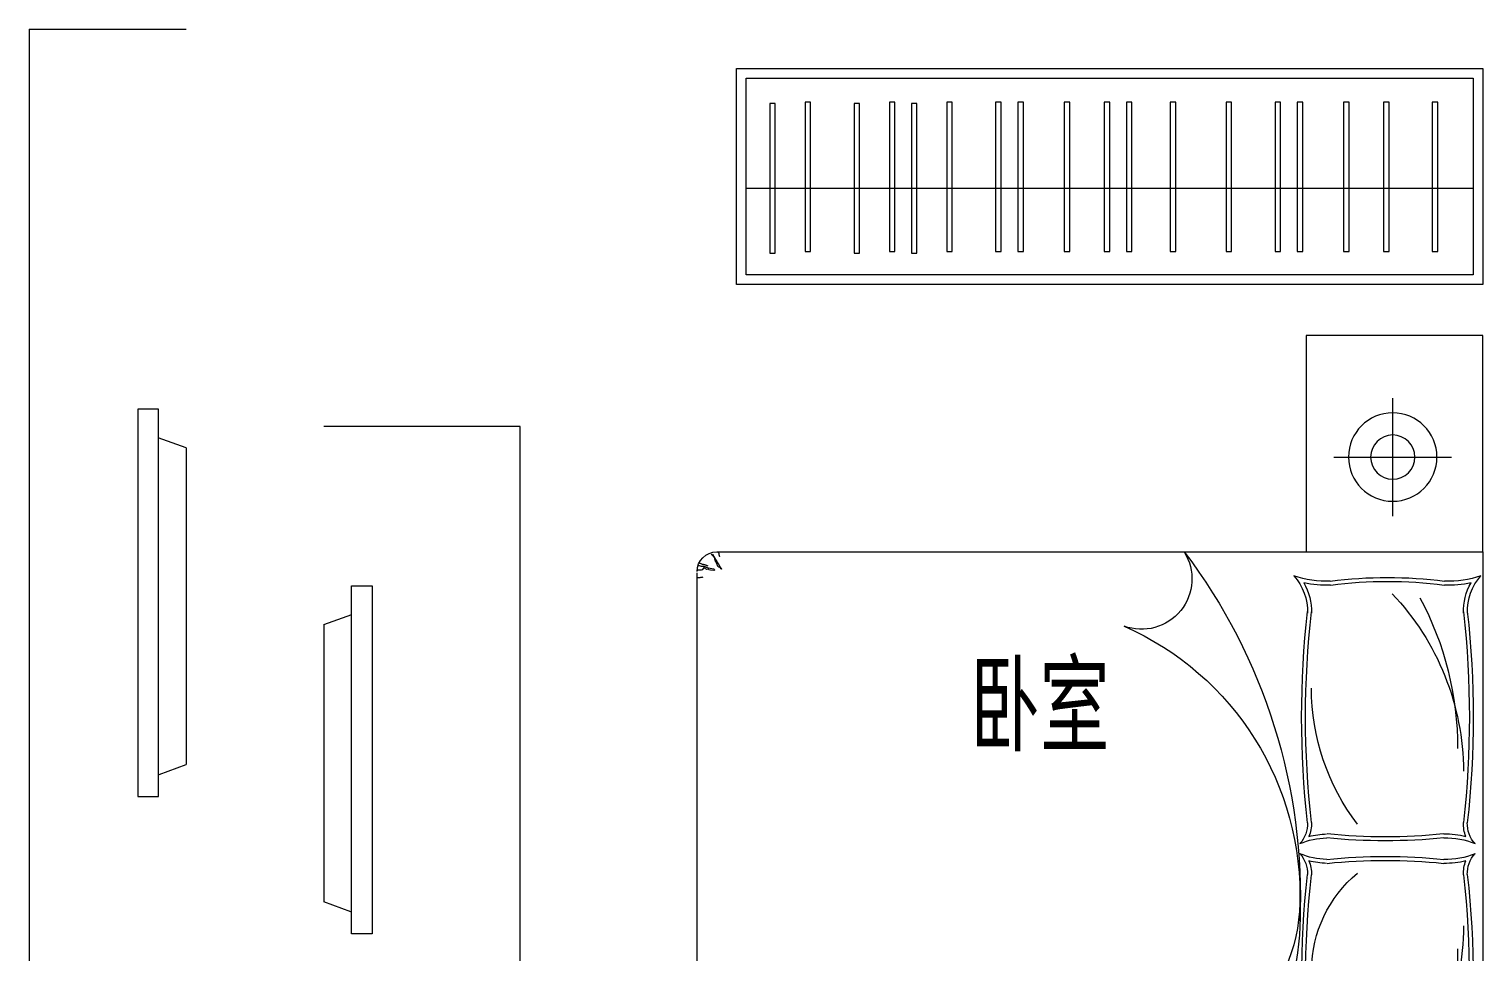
# Model space of a CAD drawing. Extents: x 72956 to 162056, y -6841 to 35159.
# Drawn here: x 126801 to 130501, y 8591 to 10938 of the extents above; entities that cross this region are included whole.
import ezdxf

# ---------------------------------------------------------------- set-up
doc = ezdxf.new("R2010")
doc.units = 0
doc.header["$LTSCALE"] = 1000
doc.header["$MEASUREMENT"] = 0
doc.layers.add('-厨卫', color=154, linetype='CONTINUOUS')
doc.layers.add('-文字', color=7, linetype='CONTINUOUS')
doc.layers.add('-家具', color=44, linetype='CONTINUOUS', lineweight=9)
doc.styles.add('样式 1', font='SIMHEI.TTF', dxfattribs={"width": 0.65, "height": 500})

# ---------------------------------------------------------------- blocks, each defined once
blk = doc.blocks.new('uuu')
at = {"layer": '-家具'}
for p, q in [((198148.6, 69094.2), (198148.6, 69644.2)), ((198148.6, 69644.2), (198598.6, 69644.2)), ((198598.6, 69644.2), (198598.6, 69094.2)), ((198598.6, 69644.2), (198598.6, 69094.2)), ((198378.1, 69185.4), (198378.1, 69485.4)), ((198378.1, 69185.4), (198378.1, 69485.4)), ((198528.1, 69335.4), (198228.1, 69335.4)), ((198528.1, 69335.4), (198228.1, 69335.4)), ((198598.6, 69094.2), (198148.6, 69094.2)), ((200098.6, 69094.2), (198148.6, 69094.2)), ((198598.6, 69094.2), (198148.6, 69094.2)), ((200098.6, 69094.2), (198148.6, 69094.2)), ((198148.6, 69094.2), (198148.6, 67594.2)), ((198598.6, 69094.2), (198148.6, 69094.2)), ((200091.5, 69082.4), (200091.4, 69082.2)), ((200091.5, 69082.4), (200091.4, 69082.2)), ((200091.4, 69082.2), (200091.4, 69082.2)), ((200091.4, 69082.2), (200091.4, 69082.2)), ((200091.6, 69082.6), (200091.5, 69082.4)), ((200091.6, 69082.6), (200091.5, 69082.4)), ((200091.8, 69083), (200091.6, 69082.6)), ((200091.8, 69083), (200091.6, 69082.6)), ((200092, 69083.4), (200091.8, 69083)), ((200092, 69083.4), (200091.8, 69083)), ((200092.2, 69083.8), (200092, 69083.4)), ((200092.2, 69083.8), (200092, 69083.4)), ((200092.4, 69084.2), (200092.2, 69083.8)), ((200092.4, 69084.2), (200092.2, 69083.8)), ((200092.5, 69084.7), (200092.4, 69084.2)), ((200092.5, 69084.7), (200092.4, 69084.2)), ((200092.6, 69085.2), (200092.5, 69084.7)), ((200092.6, 69085.2), (200092.5, 69084.7)), ((200092.7, 69085.6), (200092.6, 69085.2)), ((200092.7, 69085.6), (200092.6, 69085.2)), ((200092.8, 69086), (200092.7, 69085.6)), ((200092.8, 69086), (200092.7, 69085.6)), ((200092.9, 69086.9), (200092.8, 69086.5)), ((200092.9, 69086.9), (200092.8, 69086.5)), ((200092.8, 69086.5), (200092.8, 69086)), ((200092.8, 69086.5), (200092.8, 69086)), ((200093, 69089.8), (200092.9, 69089.2)), ((200093, 69089.8), (200092.9, 69089.2)), ((200092.9, 69089.2), (200092.9, 69088.7)), ((200092.9, 69089.2), (200092.9, 69088.7)), ((200092.9, 69088.7), (200092.9, 69088.3)), ((200092.9, 69088.7), (200092.9, 69088.3)), ((200092.9, 69088.3), (200092.9, 69087.8)), ((200092.9, 69088.3), (200092.9, 69087.8)), ((200092.9, 69087.8), (200092.9, 69087.4)), ((200092.9, 69087.8), (200092.9, 69087.4)), ((200092.9, 69087.4), (200092.9, 69086.9)), ((200092.9, 69087.4), (200092.9, 69086.9)), ((200093.2, 69090.4), (200093, 69089.8)), ((200093.2, 69090.4), (200093, 69089.8)), ((200093.5, 69091.2), (200093.2, 69090.4)), ((200093.5, 69091.2), (200093.2, 69090.4)), ((200094, 69092), (200093.5, 69091.2)), ((200094, 69092), (200093.5, 69091.2)), ((200094.7, 69093), (200094, 69092)), ((200094.7, 69093), (200094, 69092)), ((200095.5, 69094.2), (200094.7, 69093)), ((200095.5, 69094.2), (200094.7, 69093)), ((200103.8, 69079.3), (200103.5, 69078.9)), ((200103.8, 69079.3), (200103.5, 69078.9)), ((200104.1, 69079.7), (200103.8, 69079.3)), ((200104.1, 69079.7), (200103.8, 69079.3)), ((200103.9, 69078.9), (200104.1, 69079.5)), ((200103.9, 69078.9), (200104.1, 69079.5)), ((200104.3, 69080.1), (200104.1, 69079.7)), ((200104.3, 69080.1), (200104.1, 69079.7)), ((200104.1, 69079.5), (200104.4, 69080)), ((200104.1, 69079.5), (200104.4, 69080)), ((200104.6, 69080.6), (200104.3, 69080.1)), ((200104.6, 69080.6), (200104.3, 69080.1)), ((200104.4, 69080), (200104.6, 69080.4)), ((200104.4, 69080), (200104.6, 69080.4)), ((200104.8, 69081), (200104.6, 69080.6)), ((200104.8, 69081), (200104.6, 69080.6)), ((200104.6, 69080.4), (200104.9, 69080.8)), ((200104.6, 69080.4), (200104.9, 69080.8)), ((200105.1, 69081.5), (200104.8, 69081)), ((200105.1, 69081.5), (200104.8, 69081)), ((200104.9, 69080.8), (200105.2, 69081.2)), ((200104.9, 69080.8), (200105.2, 69081.2)), ((200105.4, 69082), (200105.1, 69081.5)), ((200105.4, 69082), (200105.1, 69081.5)), ((200105.2, 69081.2), (200105.5, 69081.5)), ((200105.2, 69081.2), (200105.5, 69081.5)), ((200105.6, 69082.6), (200105.4, 69082)), ((200105.6, 69082.6), (200105.4, 69082)), ((200105.5, 69081.5), (200105.8, 69081.9)), ((200105.5, 69081.5), (200105.8, 69081.9)), ((200105.9, 69083.2), (200105.6, 69082.6)), ((200105.9, 69083.2), (200105.6, 69082.6)), ((200105.8, 69081.9), (200106.1, 69082.2)), ((200105.8, 69081.9), (200106.1, 69082.2)), ((200106.3, 69083.8), (200105.9, 69083.2)), ((200106.3, 69083.8), (200105.9, 69083.2)), ((200106.1, 69082.2), (200106.4, 69082.5)), ((200106.1, 69082.2), (200106.4, 69082.5)), ((200106.7, 69084.6), (200106.3, 69083.8)), ((200106.7, 69084.6), (200106.3, 69083.8)), ((200106.4, 69082.5), (200106.8, 69082.9)), ((200106.4, 69082.5), (200106.8, 69082.9)), ((200107.2, 69085.4), (200106.7, 69084.6)), ((200107.2, 69085.4), (200106.7, 69084.6)), ((200106.8, 69082.9), (200107.2, 69083.2)), ((200106.8, 69082.9), (200107.2, 69083.2)), ((200107.9, 69086.4), (200107.2, 69085.4)), ((200107.9, 69086.4), (200107.2, 69085.4)), ((200107.2, 69083.2), (200107.5, 69083.6)), ((200107.2, 69083.2), (200107.5, 69083.6)), ((200107.5, 69083.6), (200107.9, 69083.9)), ((200107.5, 69083.6), (200107.9, 69083.9)), ((200108.7, 69087.5), (200107.9, 69086.4)), ((200108.7, 69087.5), (200107.9, 69086.4)), ((200107.9, 69083.9), (200108.3, 69084.3)), ((200107.9, 69083.9), (200108.3, 69084.3)), ((200108.3, 69084.3), (200108.7, 69084.7)), ((200108.3, 69084.3), (200108.7, 69084.7)), ((200109.6, 69088.7), (200108.7, 69087.5)), ((200109.6, 69088.7), (200108.7, 69087.5)), ((200108.7, 69084.7), (200109.1, 69085.2)), ((200108.7, 69084.7), (200109.1, 69085.2)), ((200109.1, 69085.2), (200109.5, 69085.7)), ((200109.1, 69085.2), (200109.5, 69085.7)), ((200109.5, 69085.7), (200110, 69086.2)), ((200109.5, 69085.7), (200110, 69086.2)), ((200110, 69086.2), (200110.6, 69086.8)), ((200110, 69086.2), (200110.6, 69086.8)), ((200110.6, 69086.8), (200111.2, 69087.4)), ((200110.6, 69086.8), (200111.2, 69087.4)), ((200111.2, 69087.4), (200111.9, 69088)), ((200111.2, 69087.4), (200111.9, 69088)), ((200111.9, 69088), (200112.8, 69088.7)), ((200111.9, 69088), (200112.8, 69088.7)), ((200086.8, 69051.4), (200086.7, 69051.1)), ((200086.8, 69051.4), (200086.7, 69051.1)), ((200086.7, 69051.1), (200086.7, 69050.8)), ((200086.7, 69051.1), (200086.7, 69050.8)), ((200086.7, 69050.8), (200086.7, 69050.6)), ((200086.7, 69050.8), (200086.7, 69050.6)), ((200086.7, 69050.6), (200086.8, 69050.4)), ((200086.7, 69050.6), (200086.8, 69050.4)), ((200086.9, 69051.8), (200086.8, 69051.4)), ((200086.9, 69051.8), (200086.8, 69051.4)), ((200086.8, 69050.4), (200086.9, 69050.3)), ((200086.8, 69050.4), (200086.9, 69050.3)), ((200087.1, 69052.1), (200086.9, 69051.8)), ((200087.1, 69052.1), (200086.9, 69051.8)), ((200086.9, 69050.3), (200087, 69050.4)), ((200086.9, 69050.3), (200087, 69050.4)), ((200087, 69050.4), (200087.2, 69050.5)), ((200087, 69050.4), (200087.2, 69050.5)), ((200087.4, 69052.5), (200087.1, 69052.1)), ((200087.4, 69052.5), (200087.1, 69052.1)), ((200087.2, 69050.5), (200087.4, 69050.8)), ((200087.2, 69050.5), (200087.4, 69050.8)), ((200087.7, 69052.9), (200087.4, 69052.5)), ((200087.7, 69052.9), (200087.4, 69052.5)), ((200087.4, 69050.8), (200087.7, 69051.1)), ((200087.4, 69050.8), (200087.7, 69051.1)), ((200088, 69053.3), (200087.7, 69052.9)), ((200088, 69053.3), (200087.7, 69052.9)), ((200087.7, 69051.1), (200088, 69051.6)), ((200087.7, 69051.1), (200088, 69051.6)), ((200088.3, 69053.7), (200088, 69053.3)), ((200088.3, 69053.7), (200088, 69053.3)), ((200088, 69051.6), (200088.4, 69052.1)), ((200088, 69051.6), (200088.4, 69052.1)), ((200088.7, 69054.2), (200088.3, 69053.7)), ((200088.7, 69054.2), (200088.3, 69053.7)), ((200088.4, 69052.1), (200088.8, 69052.6)), ((200088.4, 69052.1), (200088.8, 69052.6)), ((200089.1, 69054.6), (200088.7, 69054.2)), ((200089.1, 69054.6), (200088.7, 69054.2)), ((200088.8, 69052.6), (200089.2, 69053.1)), ((200088.8, 69052.6), (200089.2, 69053.1)), ((200089.4, 69055.1), (200089.1, 69054.6)), ((200089.4, 69055.1), (200089.1, 69054.6)), ((200089.2, 69053.1), (200089.8, 69053.7)), ((200089.2, 69053.1), (200089.8, 69053.7)), ((200089.8, 69055.7), (200089.4, 69055.1)), ((200089.8, 69055.7), (200089.4, 69055.1)), ((200090.1, 69056.2), (200089.8, 69055.7)), ((200090.1, 69056.2), (200089.8, 69055.7)), ((200089.8, 69053.7), (200090.4, 69054.2)), ((200089.8, 69053.7), (200090.4, 69054.2)), ((200090.4, 69056.8), (200090.1, 69056.2)), ((200090.4, 69056.8), (200090.1, 69056.2)), ((200090.8, 69057.4), (200090.4, 69056.8)), ((200090.8, 69057.4), (200090.4, 69056.8)), ((200090.4, 69054.2), (200091, 69054.6)), ((200090.4, 69054.2), (200091, 69054.6)), ((200091.1, 69058), (200090.8, 69057.4)), ((200091.1, 69058), (200090.8, 69057.4)), ((200091, 69054.6), (200091.7, 69055.1)), ((200091, 69054.6), (200091.7, 69055.1)), ((200091.4, 69058.6), (200091.1, 69058)), ((200091.4, 69058.6), (200091.1, 69058)), ((200091.7, 69059.2), (200091.4, 69058.6)), ((200091.7, 69059.2), (200091.4, 69058.6)), ((200092, 69059.7), (200091.7, 69059.2)), ((200092, 69059.7), (200091.7, 69059.2)), ((200091.7, 69055.1), (200092.4, 69055.4)), ((200091.7, 69055.1), (200092.4, 69055.4)), ((200092.2, 69060.3), (200092, 69059.7)), ((200092.2, 69060.3), (200092, 69059.7)), ((200092.5, 69060.9), (200092.2, 69060.3)), ((200092.5, 69060.9), (200092.2, 69060.3)), ((200092.4, 69055.4), (200093.2, 69055.8)), ((200092.4, 69055.4), (200093.2, 69055.8)), ((200092.8, 69061.4), (200092.5, 69060.9)), ((200092.8, 69061.4), (200092.5, 69060.9)), ((200093.1, 69062), (200092.8, 69061.4)), ((200093.1, 69062), (200092.8, 69061.4)), ((200093.4, 69062.5), (200093.1, 69062)), ((200093.4, 69062.5), (200093.1, 69062)), ((200093.2, 69055.8), (200093.9, 69056.2)), ((200093.2, 69055.8), (200093.9, 69056.2)), ((200093.8, 69063), (200093.4, 69062.5)), ((200093.8, 69063), (200093.4, 69062.5)), ((200094.1, 69063.5), (200093.8, 69063)), ((200094.1, 69063.5), (200093.8, 69063)), ((200093.9, 69056.2), (200094.6, 69056.6)), ((200093.9, 69056.2), (200094.6, 69056.6)), ((200094.4, 69064.1), (200094.1, 69063.5)), ((200094.4, 69064.1), (200094.1, 69063.5)), ((200094.7, 69064.6), (200094.4, 69064.1)), ((200094.7, 69064.6), (200094.4, 69064.1)), ((200094.6, 69056.6), (200095.2, 69057.1)), ((200094.6, 69056.6), (200095.2, 69057.1)), ((200095.1, 69065.1), (200094.7, 69064.6)), ((200095.1, 69065.1), (200094.7, 69064.6)), ((200095.4, 69065.7), (200095.1, 69065.1)), ((200095.4, 69065.7), (200095.1, 69065.1)), ((200095.2, 69057.1), (200095.7, 69057.6)), ((200095.2, 69057.1), (200095.7, 69057.6)), ((200095.8, 69066.2), (200095.4, 69065.7)), ((200095.8, 69066.2), (200095.4, 69065.7)), ((200095.7, 69057.6), (200096.1, 69058.2)), ((200095.7, 69057.6), (200096.1, 69058.2)), ((200096.2, 69066.8), (200095.8, 69066.2)), ((200096.2, 69066.8), (200095.8, 69066.2)), ((200096.1, 69058.2), (200096.4, 69058.9)), ((200096.1, 69058.2), (200096.4, 69058.9)), ((200096.6, 69067.4), (200096.2, 69066.8)), ((200096.6, 69067.4), (200096.2, 69066.8)), ((200096.4, 69058.9), (200096.7, 69059.6)), ((200096.4, 69058.9), (200096.7, 69059.6)), ((200097, 69068), (200096.6, 69067.4)), ((200097, 69068), (200096.6, 69067.4)), ((200096.7, 69059.6), (200096.9, 69060.4)), ((200096.7, 69059.6), (200096.9, 69060.4)), ((200096.9, 69060.4), (200097.1, 69061.2)), ((200096.9, 69060.4), (200097.1, 69061.2)), ((200097.4, 69068.7), (200097, 69068)), ((200097.4, 69068.7), (200097, 69068)), ((200097.1, 69061.2), (200097.3, 69062)), ((200097.1, 69061.2), (200097.3, 69062)), ((200097.3, 69062), (200097.6, 69062.9)), ((200097.3, 69062), (200097.6, 69062.9)), ((200097.8, 69069.4), (200097.4, 69068.7)), ((200097.8, 69069.4), (200097.4, 69068.7)), ((200097.6, 69062.9), (200097.9, 69063.7)), ((200097.6, 69062.9), (200097.9, 69063.7)), ((200098.2, 69070.1), (200097.8, 69069.4)), ((200098.2, 69070.1), (200097.8, 69069.4)), ((200097.9, 69063.7), (200098.3, 69064.5)), ((200097.9, 69063.7), (200098.3, 69064.5)), ((200098.7, 69070.8), (200098.2, 69070.1)), ((200098.7, 69070.8), (200098.2, 69070.1)), ((200098.3, 69064.5), (200098.7, 69065.3)), ((200098.3, 69064.5), (200098.7, 69065.3)), ((200099.1, 69071.6), (200098.7, 69070.8)), ((200099.1, 69071.6), (200098.7, 69070.8)), ((200098.7, 69065.3), (200099.2, 69066.2)), ((200098.7, 69065.3), (200099.2, 69066.2)), ((200099.5, 69072.3), (200099.1, 69071.6)), ((200099.5, 69072.3), (200099.1, 69071.6)), ((200099.2, 69066.2), (200099.7, 69067)), ((200099.2, 69066.2), (200099.7, 69067)), ((200100, 69073), (200099.5, 69072.3)), ((200100, 69073), (200099.5, 69072.3)), ((200099.7, 69067), (200100.2, 69067.8)), ((200099.7, 69067), (200100.2, 69067.8)), ((200100.4, 69073.7), (200100, 69073)), ((200100.4, 69073.7), (200100, 69073)), ((200100.2, 69067.8), (200100.7, 69068.7)), ((200100.2, 69067.8), (200100.7, 69068.7)), ((200100.7, 69074.4), (200100.4, 69073.7)), ((200100.7, 69074.4), (200100.4, 69073.7)), ((200101.1, 69075), (200100.7, 69074.4)), ((200101.1, 69075), (200100.7, 69074.4)), ((200100.7, 69068.7), (200101.2, 69069.6)), ((200100.7, 69068.7), (200101.2, 69069.6)), ((200101.5, 69075.5), (200101.1, 69075)), ((200101.5, 69075.5), (200101.1, 69075)), ((200101.2, 69069.6), (200101.6, 69070.5)), ((200101.2, 69069.6), (200101.6, 69070.5)), ((200101.8, 69076.1), (200101.5, 69075.5)), ((200101.8, 69076.1), (200101.5, 69075.5)), ((200101.6, 69070.5), (200102, 69071.4)), ((200101.6, 69070.5), (200102, 69071.4)), ((200102.1, 69076.6), (200101.8, 69076.1)), ((200102.1, 69076.6), (200101.8, 69076.1)), ((200102, 69071.4), (200102.3, 69072.4)), ((200102, 69071.4), (200102.3, 69072.4)), ((200102.4, 69077.1), (200102.1, 69076.6)), ((200102.4, 69077.1), (200102.1, 69076.6)), ((200102.3, 69072.4), (200102.6, 69073.3)), ((200102.3, 69072.4), (200102.6, 69073.3)), ((200102.7, 69077.6), (200102.4, 69077.1)), ((200102.7, 69077.6), (200102.4, 69077.1)), ((200102.6, 69073.3), (200102.8, 69074.3)), ((200102.6, 69073.3), (200102.8, 69074.3)), ((200103, 69078), (200102.7, 69077.6)), ((200103, 69078), (200102.7, 69077.6)), ((200102.8, 69074.3), (200103, 69075.2)), ((200102.8, 69074.3), (200103, 69075.2)), ((200103.3, 69078.4), (200103, 69078)), ((200103.3, 69078.4), (200103, 69078)), ((200103, 69075.2), (200103.1, 69076.1)), ((200103, 69075.2), (200103.1, 69076.1)), ((200103.1, 69076.1), (200103.3, 69076.9)), ((200103.1, 69076.1), (200103.3, 69076.9)), ((200103.5, 69078.9), (200103.3, 69078.4)), ((200103.5, 69078.9), (200103.3, 69078.4)), ((200103.3, 69076.9), (200103.5, 69077.7)), ((200103.3, 69076.9), (200103.5, 69077.7)), ((200103.5, 69077.7), (200103.7, 69078.3)), ((200103.5, 69077.7), (200103.7, 69078.3)), ((200103.7, 69078.3), (200103.9, 69078.9)), ((200103.7, 69078.3), (200103.9, 69078.9)), ((200105.1, 69050.1), (200104.5, 69047.9)), ((200105.1, 69050.1), (200104.5, 69047.9)), ((200104.5, 69047.9), (200106.1, 69047)), ((200104.5, 69047.9), (200106.1, 69047)), ((200105.1, 69050.1), (200111, 69051.2)), ((200105.1, 69050.1), (200111, 69051.2)), ((200106.1, 69047), (200114.5, 69048.1)), ((200106.1, 69047), (200114.5, 69048.1)), ((200106.1, 69047), (200106.1, 69047)), ((200106.1, 69047), (200106.1, 69047)), ((200111, 69051.2), (200115.6, 69052.1)), ((200111, 69051.2), (200115.6, 69052.1)), ((200114.5, 69048.1), (200118.4, 69048.7)), ((200114.5, 69048.1), (200118.4, 69048.7)), ((200115.6, 69052.1), (200119.1, 69053)), ((200115.6, 69052.1), (200119.1, 69053)), ((200118.4, 69048.7), (200119.6, 69050.1)), ((200118.4, 69048.7), (200119.6, 69050.1)), ((200119.1, 69053), (200121.6, 69053.6)), ((200119.1, 69053), (200121.6, 69053.6)), ((200119.6, 69050.1), (200123.7, 69049.5)), ((200119.6, 69050.1), (200123.7, 69049.5)), ((200122.8, 69059.5), (200121.1, 69058.9)), ((200122.8, 69059.5), (200121.1, 69058.9)), ((200121.6, 69053.6), (200123.4, 69054.2)), ((200121.6, 69053.6), (200123.4, 69054.2)), ((200124.3, 69060.1), (200122.8, 69059.5)), ((200124.3, 69060.1), (200122.8, 69059.5)), ((200123.4, 69054.2), (200124.6, 69054.7)), ((200123.4, 69054.2), (200124.6, 69054.7)), ((200123.7, 69049.5), (200129.4, 69052.5)), ((200123.7, 69049.5), (200129.4, 69052.5)), ((200125.6, 69060.6), (200124.3, 69060.1)), ((200125.6, 69060.6), (200124.3, 69060.1)), ((200124.6, 69054.7), (200125.4, 69055.1)), ((200124.6, 69054.7), (200125.4, 69055.1)), ((200125.4, 69055.1), (200126.1, 69055.4)), ((200125.4, 69055.1), (200126.1, 69055.4)), ((200126.7, 69061), (200125.6, 69060.6)), ((200126.7, 69061), (200125.6, 69060.6)), ((200126.1, 69055.4), (200126.6, 69055.6)), ((200126.1, 69055.4), (200126.6, 69055.6)), ((200126.6, 69055.6), (200127.2, 69055.8)), ((200126.6, 69055.6), (200127.2, 69055.8)), ((200127.8, 69061.3), (200126.7, 69061)), ((200127.8, 69061.3), (200126.7, 69061)), ((200127.2, 69055.8), (200127.7, 69056)), ((200127.2, 69055.8), (200127.7, 69056)), ((200127.7, 69056), (200128.3, 69056.1)), ((200127.7, 69056), (200128.3, 69056.1)), ((200128.8, 69061.6), (200127.8, 69061.3)), ((200128.8, 69061.6), (200127.8, 69061.3)), ((200128.3, 69056.1), (200128.9, 69056.2)), ((200128.3, 69056.1), (200128.9, 69056.2)), ((200129.8, 69061.9), (200128.8, 69061.6)), ((200129.8, 69061.9), (200128.8, 69061.6)), ((200128.9, 69056.2), (200129.5, 69056.3)), ((200128.9, 69056.2), (200129.5, 69056.3)), ((200129.4, 69052.5), (200132.2, 69052.5)), ((200129.4, 69052.5), (200132.2, 69052.5)), ((200129.5, 69056.3), (200130.1, 69056.4)), ((200129.5, 69056.3), (200130.1, 69056.4)), ((200130.8, 69062.2), (200129.8, 69061.9)), ((200130.8, 69062.2), (200129.8, 69061.9)), ((200130.1, 69056.4), (200130.8, 69056.5)), ((200130.1, 69056.4), (200130.8, 69056.5)), ((200131.8, 69062.4), (200130.8, 69062.2)), ((200131.8, 69062.4), (200130.8, 69062.2)), ((200130.8, 69056.5), (200131.6, 69056.6)), ((200130.8, 69056.5), (200131.6, 69056.6)), ((200131.6, 69056.6), (200132.5, 69056.8)), ((200131.6, 69056.6), (200132.5, 69056.8)), ((200133, 69062.7), (200131.8, 69062.4)), ((200133, 69062.7), (200131.8, 69062.4)), ((200132.2, 69052.5), (200135.5, 69048.9)), ((200132.2, 69052.5), (200135.5, 69048.9)), ((200132.5, 69056.8), (200133.7, 69056.9)), ((200132.5, 69056.8), (200133.7, 69056.9)), ((200134.2, 69063), (200133, 69062.7)), ((200134.2, 69063), (200133, 69062.7)), ((200133.7, 69056.9), (200135.2, 69057.2)), ((200133.7, 69056.9), (200135.2, 69057.2)), ((200135.7, 69063.4), (200134.2, 69063)), ((200135.7, 69063.4), (200134.2, 69063)), ((200135.2, 69057.2), (200137.1, 69057.5)), ((200135.2, 69057.2), (200137.1, 69057.5)), ((200135.5, 69048.9), (200138.5, 69048.1)), ((200135.5, 69048.9), (200138.5, 69048.1)), ((200137.3, 69063.9), (200135.7, 69063.4)), ((200137.3, 69063.9), (200135.7, 69063.4)), ((200137.1, 69057.5), (200139.5, 69057.9)), ((200137.1, 69057.5), (200139.5, 69057.9)), ((200139, 69064.6), (200137.3, 69063.9)), ((200139, 69064.6), (200137.3, 69063.9)), ((200138.5, 69048.1), (200140, 69047.9)), ((200138.5, 69048.1), (200140, 69047.9)), ((200141.1, 69065.4), (200139, 69064.6)), ((200141.1, 69065.4), (200139, 69064.6)), ((200139.5, 69057.9), (200142.6, 69058.4)), ((200139.5, 69057.9), (200142.6, 69058.4)), ((200140, 69047.9), (200148.4, 69047.9)), ((200140, 69047.9), (200148.4, 69047.9)), ((200143.4, 69066.4), (200141.1, 69065.4)), ((200143.4, 69066.4), (200141.1, 69065.4)), ((200142.6, 69058.4), (200146.3, 69059.1)), ((200142.6, 69058.4), (200146.3, 69059.1)), ((200148.4, 69047.9), (200146.9, 69047.9)), ((200133.9, 69029.9), (200135.7, 69029.4)), ((200133.9, 69029.9), (200135.7, 69029.4)), ((200135.7, 69029.4), (200137.5, 69029.1)), ((200135.7, 69029.4), (200137.5, 69029.1)), ((200137.5, 69029.1), (200139.4, 69028.8)), ((200137.5, 69029.1), (200139.4, 69028.8)), ((200139.4, 69028.8), (200141.2, 69028.6)), ((200139.4, 69028.8), (200141.2, 69028.6)), ((200141.2, 69028.6), (200143, 69028.5)), ((200141.2, 69028.6), (200143, 69028.5)), ((200143, 69028.5), (200144.9, 69028.5)), ((200143, 69028.5), (200144.9, 69028.5)), ((200144.9, 69028.5), (200146.7, 69028.4)), ((200144.9, 69028.5), (200146.7, 69028.4)), ((200146.7, 69028.4), (200148.6, 69028.4)), ((200148.5, 67644.1), (200148.5, 69040.7)), ((200148.5, 67692.4), (200148.5, 68992.4))]:
    blk.add_line(p, q, dxfattribs=at)
for radius in [112.5, 112.5, 56.2, 56.2]:
    blk.add_circle((198378.1, 69335.4), radius, dxfattribs=at)
for centre, radius, start, end in [((200062.7, 68217.2), 1449.5, 142.7678, 182.443), ((200062.7, 68217.2), 1449.5, 142.7678, 182.443), ((199017.5, 69026), 128.5, 147.9527, 290.2034), ((199017.5, 69026), 128.5, 147.9527, 290.2034), ((200098.6, 69044.2), 50, 0, 90), ((200098.6, 69044.2), 50, 0, 90), ((198050.7, 68942.5), 137.5, 358.4473, 41.5839), ((198232.4, 69244.7), 225.2, 249.515, 273.4755), ((198050.7, 68942.5), 137.5, 358.4473, 41.5839), ((198232.4, 69244.7), 225.2, 249.515, 273.4755), ((198050.7, 68942.5), 147.4, 358.4473, 29.8513), ((198232.4, 69244.7), 235.1, 256.7699, 273.4755), ((198050.7, 68942.5), 147.4, 358.4473, 29.8513), ((198232.4, 69244.7), 235.1, 256.7699, 273.4755), ((198391.5, 67888.8), 1140.4, 82.668, 97.332), ((198391.5, 67888.8), 1140.4, 82.668, 97.332), ((198391.5, 67888.8), 1130.4, 82.668, 97.332), ((198391.5, 67888.8), 1130.4, 82.668, 97.332), ((198550.7, 69244.7), 235.1, 266.5245, 283.2301), ((198550.7, 69244.7), 235.1, 266.5245, 283.2301), ((198550.7, 69244.7), 225.2, 266.5245, 290.485), ((198550.7, 69244.7), 225.2, 266.5245, 290.485), ((198732.4, 68942.5), 147.4, 150.1487, 181.5527), ((198732.4, 68942.5), 147.4, 150.1487, 181.5527), ((198732.4, 68942.5), 137.5, 138.4161, 181.5527), ((198732.4, 68942.5), 137.5, 138.4161, 181.5527), ((198855.6, 68534.1), 657.5, 136.3594, 179.8172), ((198855.6, 68534.1), 657.5, 136.3594, 179.8172), ((199027.4, 68594.7), 814.4, 151.9399, 180.0352), ((199027.4, 68594.7), 814.4, 151.9399, 180.0352), ((200570.1, 68673.8), 2396.9, 173.5639, 186.4254), ((200570.1, 68673.8), 2396.9, 173.5639, 186.4254), ((200570.6, 68673.8), 2387.5, 173.559, 186.4303), ((200570.6, 68673.8), 2387.5, 173.559, 186.4303), ((196212.5, 68673.8), 2387.5, 353.5697, 6.441), ((196212.5, 68673.8), 2387.5, 353.5697, 6.441), ((196213, 68673.8), 2396.9, 353.5746, 6.4361), ((196213, 68673.8), 2396.9, 353.5746, 6.4361), ((199362, 68220.6), 747.7, 113.668, 182.0491), ((199362, 68220.6), 747.7, 113.668, 182.0491), ((198014, 68748.4), 571, 322.5983, 359.9508), ((198014, 68748.4), 571, 322.5983, 359.9508), ((198112.5, 68403.1), 75.8, 317.8595, 1.8012), ((198112.5, 68403.1), 75.8, 317.8595, 1.8012), ((198112.5, 68403.1), 85.7, 337.5713, 1.8012), ((198112.5, 68403.1), 85.7, 337.5713, 1.8012), ((198242.3, 68175.5), 201.5, 88.3923, 104.5516), ((198242.3, 68175.5), 201.5, 88.3923, 104.5516), ((198396.9, 69826.3), 1456.9, 264.1588, 275.8412), ((198396.9, 69826.3), 1456.9, 264.1588, 275.8412), ((198540.8, 68175.5), 201.5, 75.4484, 88.3923), ((198540.8, 68175.5), 201.5, 75.4484, 88.3923), ((198670.6, 68403.1), 85.7, 178.1988, 202.4287), ((198670.6, 68403.1), 85.7, 178.1988, 202.4287), ((198670.6, 68403.1), 75.8, 178.1988, 222.1405), ((198670.6, 68403.1), 75.8, 178.1988, 222.1405), ((198242.3, 68175.5), 191.6, 88.3923, 112.6023), ((198242.3, 68175.5), 191.6, 88.3923, 112.6023), ((198396.9, 69826.3), 1466.9, 264.1588, 275.8412), ((198396.9, 69826.3), 1466.9, 264.1588, 275.8412), ((198540.8, 68175.5), 191.6, 67.3977, 88.3923), ((198540.8, 68175.5), 191.6, 67.3977, 88.3923), ((198112.5, 68276), 75.8, 358.1988, 42.1405), ((198242.3, 68503.6), 191.6, 247.3977, 271.6077), ((198112.5, 68276), 75.8, 358.1988, 42.1405), ((198242.3, 68503.6), 191.6, 247.3977, 271.6077), ((198112.5, 68276), 85.7, 358.1988, 22.4287), ((198242.3, 68503.6), 201.5, 255.4484, 271.6077), ((198112.5, 68276), 85.7, 358.1988, 22.4287), ((198242.3, 68503.6), 201.5, 255.4484, 271.6077), ((198396.9, 66852.8), 1466.9, 84.1588, 95.8412), ((198396.9, 66852.8), 1466.9, 84.1588, 95.8412), ((198396.9, 66852.8), 1456.9, 84.1588, 95.8412), ((198396.9, 66852.8), 1456.9, 84.1588, 95.8412), ((198540.8, 68503.6), 191.6, 271.6077, 292.6023), ((198540.8, 68503.6), 191.6, 271.6077, 292.6023), ((198540.8, 68503.6), 201.5, 271.6077, 284.5516), ((198540.8, 68503.6), 201.5, 271.6077, 284.5516), ((198670.6, 68276), 85.7, 157.5713, 181.8012), ((198670.6, 68276), 85.7, 157.5713, 181.8012), ((198670.6, 68276), 75.8, 137.8595, 181.8012), ((198670.6, 68276), 75.8, 137.8595, 181.8012), ((200570.1, 68005.3), 2396.9, 173.5746, 186.4361), ((200570.1, 68005.3), 2396.9, 173.5746, 186.4361), ((200570.6, 68005.3), 2387.5, 173.5697, 186.441), ((200570.6, 68005.3), 2387.5, 173.5697, 186.441), ((198260.4, 68027.6), 324.6, 0.6266, 50.3356), ((198260.4, 68027.6), 324.6, 0.6266, 50.3356), ((196212.5, 68005.3), 2387.5, 353.559, 6.4303), ((196212.5, 68005.3), 2387.5, 353.559, 6.4303), ((196213, 68005.3), 2396.9, 353.5639, 6.4254), ((196213, 68005.3), 2396.9, 353.5639, 6.4254), ((199338.8, 68174.6), 725.2, 177.2308, 233.6107), ((199338.8, 68174.6), 725.2, 177.2308, 233.6107), ((199044.6, 68209.1), 429.9, 181.0595, 272.3048), ((199044.6, 68209.1), 429.9, 181.0595, 272.3048), ((198855.6, 68145), 657.5, 180.1828, 223.6406), ((198855.6, 68145), 657.5, 180.1828, 223.6406), ((199027.4, 68084.4), 814.4, 179.9648, 208.0601), ((199027.4, 68084.4), 814.4, 179.9648, 208.0601)]:
    blk.add_arc(centre, radius, start, end, dxfattribs=at)
blk = doc.blocks.new('A-6家具6')
at = {"layer": '-家具'}
for p, q in [((126800.7, 66807.4), (126800.7, 63707.5)), ((126800.7, 66807.4), (127200.7, 66807.4)), ((128699.9, 66617.8), (128685.9, 66617.8)), ((128699.9, 66237.7), (128699.9, 66617.8)), ((128775.5, 66622), (128775.5, 66241.9)), ((128789.6, 66622), (128775.5, 66622)), ((128789.6, 66241.9), (128789.6, 66622)), ((128914.5, 66617.8), (128900.4, 66617.8)), ((128914.5, 66237.7), (128914.5, 66617.8)), ((128990.1, 66622), (128990.1, 66241.9)), ((129004.2, 66622), (128990.1, 66622)), ((129004.2, 66241.9), (129004.2, 66622)), ((129060.4, 66617.8), (129046.3, 66617.8)), ((129060.4, 66237.7), (129060.4, 66617.8)), ((129136, 66622), (129136, 66241.9)), ((129150.1, 66622), (129136, 66622)), ((129150.1, 66241.9), (129150.1, 66622)), ((129260.6, 66622), (129260.6, 66241.9)), ((129274.7, 66622), (129260.6, 66622)), ((129274.7, 66241.9), (129274.7, 66622)), ((129317.2, 66622), (129317.2, 66241.9)), ((129331.3, 66622), (129317.2, 66622)), ((129331.3, 66241.9), (129331.3, 66622)), ((129435, 66622), (129435, 66241.9)), ((129449.1, 66622), (129435, 66622)), ((129449.1, 66241.9), (129449.1, 66622)), ((129536.8, 66622), (129536.8, 66241.9)), ((129550.9, 66622), (129536.8, 66622)), ((129550.9, 66241.9), (129550.9, 66622)), ((129593.4, 66622), (129593.4, 66241.9)), ((129607.5, 66622), (129593.4, 66622)), ((129607.5, 66241.9), (129607.5, 66622)), ((129705.2, 66622), (129705.2, 66241.9)), ((129719.3, 66622), (129705.2, 66622)), ((129719.3, 66241.9), (129719.3, 66622)), ((129847.2, 66622), (129847.2, 66241.9)), ((129861.2, 66622), (129847.2, 66622)), ((129861.2, 66241.9), (129861.2, 66622)), ((129971.8, 66622), (129971.8, 66241.9)), ((129985.9, 66622), (129971.8, 66622)), ((129985.9, 66241.9), (129985.9, 66622)), ((130028.4, 66622), (130028.4, 66241.9)), ((130042.5, 66622), (130028.4, 66622)), ((130042.5, 66241.9), (130042.5, 66622)), ((130146.2, 66622), (130146.2, 66241.9)), ((130160.3, 66622), (130146.2, 66622)), ((130160.3, 66241.9), (130160.3, 66622)), ((130248, 66622), (130248, 66241.9)), ((130262.1, 66622), (130248, 66622)), ((130371.5, 66622), (130371.5, 66241.9)), ((130385.6, 66622), (130371.5, 66622)), ((130385.6, 66241.9), (130385.6, 66622)), ((128625.7, 66402.5), (130475.7, 66402.5)), ((128685.9, 66237.7), (128699.9, 66237.7)), ((128775.5, 66241.9), (128789.6, 66241.9)), ((128900.4, 66237.7), (128914.5, 66237.7)), ((128990.1, 66241.9), (129004.2, 66241.9)), ((129046.3, 66237.7), (129060.4, 66237.7)), ((129136, 66241.9), (129150.1, 66241.9)), ((129260.6, 66241.9), (129274.7, 66241.9)), ((129317.2, 66241.9), (129331.3, 66241.9)), ((129435, 66241.9), (129449.1, 66241.9)), ((129536.8, 66241.9), (129550.9, 66241.9)), ((129593.4, 66241.9), (129607.5, 66241.9)), ((129705.2, 66241.9), (129719.3, 66241.9)), ((129847.2, 66241.9), (129861.2, 66241.9)), ((129971.8, 66241.9), (129985.9, 66241.9)), ((130028.4, 66241.9), (130042.5, 66241.9)), ((130146.2, 66241.9), (130160.3, 66241.9)), ((130248, 66241.9), (130262.1, 66241.9)), ((130371.5, 66241.9), (130385.6, 66241.9)), ((128050.7, 65796.5), (127550.7, 65796.5)), ((128050.7, 63157.5), (128050.7, 65796.5))]:
    blk.add_line(p, q, dxfattribs=at)
at = {"layer": '-家具', "extrusion": (-0.0043, -0.000235387, 0.999991)}
for p, q in [((127077.9, 65841.2), (127077.9, 64856.2)), ((127129.9, 65841.2, 0.2), (127077.9, 65841.2)), ((127129.9, 64856.2, 0.2), (127129.9, 65841.2, 0.2)), ((127200.7, 65742.5, 0.3), (127129.7, 65768.2, 0)), ((127132.2, 64911.8, 0), (127200.7, 64937.5, 0.3)), ((127077.9, 64856.2), (127129.9, 64856.2, 0.2))]:
    blk.add_line(p, q, dxfattribs=at)
at = {"layer": '-家具', "extrusion": (0.0043, -0.000235387, 0.999991)}
for p, q in [((127621.6, 64506.6, -0.1), (127621.6, 65391.5, -0.1)), ((127621.6, 65391.5, -0.1), (127673.6, 65391.5, -0.3)), ((127673.6, 65391.5, -0.3), (127673.6, 64506.6, -0.3)), ((127550.7, 65292.9, 0), (127621.8, 65318.5, -0.3)), ((127619.3, 64562.2, -0.3), (127550.7, 64587.9)), ((127673.6, 64506.6, -0.3), (127621.6, 64506.6, -0.1))]:
    blk.add_line(p, q, dxfattribs=at)
at = {"layer": '-家具'}
for points in [[(128600.7, 66707.5), (130500.7, 66707.5), (130500.7, 66157.5), (128600.7, 66157.5)], [(128685.9, 66617.8), (128685.9, 66237.7), (128699.9, 66237.7), (128699.9, 66617.8)], [(128775.5, 66622), (128775.5, 66241.9), (128789.6, 66241.9), (128789.6, 66622)], [(128900.4, 66617.8), (128900.4, 66237.7), (128914.5, 66237.7), (128914.5, 66617.8)], [(128990.1, 66622), (128990.1, 66241.9), (129004.2, 66241.9), (129004.2, 66622)], [(129046.3, 66617.8), (129046.3, 66237.7), (129060.4, 66237.7), (129060.4, 66617.8)], [(129136, 66622), (129136, 66241.9), (129150.1, 66241.9), (129150.1, 66622)], [(129260.6, 66622), (129260.6, 66241.9), (129274.7, 66241.9), (129274.7, 66622)], [(129317.2, 66622), (129317.2, 66241.9), (129331.3, 66241.9), (129331.3, 66622)], [(129435, 66622), (129435, 66241.9), (129449.1, 66241.9), (129449.1, 66622)], [(129536.8, 66622), (129536.8, 66241.9), (129550.9, 66241.9), (129550.9, 66622)], [(129593.4, 66622), (129593.4, 66241.9), (129607.5, 66241.9), (129607.5, 66622)], [(129705.2, 66622), (129705.2, 66241.9), (129719.3, 66241.9), (129719.3, 66622)], [(129847.2, 66622), (129847.2, 66241.9), (129861.2, 66241.9), (129861.2, 66622)], [(129971.8, 66622), (129971.8, 66241.9), (129985.9, 66241.9), (129985.9, 66622)], [(130028.4, 66622), (130028.4, 66241.9), (130042.5, 66241.9), (130042.5, 66622)], [(130146.2, 66622), (130146.2, 66241.9), (130160.3, 66241.9), (130160.3, 66622)], [(130248, 66622), (130248, 66241.9), (130262.1, 66241.9), (130262.1, 66622)], [(130371.5, 66622), (130371.5, 66241.9), (130385.6, 66241.9), (130385.6, 66622)]]:
    blk.add_lwpolyline(points, close=True, dxfattribs=at)
blk.add_lwpolyline([(128675.7, 66682.5), (128675.7, 66682.5), (130475.7, 66682.5), (130475.7, 66182.5), (128625.7, 66182.5), (128625.7, 66682.5), (128675.7, 66682.5)], dxfattribs=at)
for points, elevation in [([(127200.7, 65742.5), (127200.7, 64937.5)], 0.3), ([(127550.7, 65292.9), (127550.7, 64587.9)], 0)]:
    blk.add_lwpolyline(points, dxfattribs=dict(at, elevation=elevation))
at = {"layer": '-家具', "extrusion": (0, 0, -1), "zscale": -1}
blk.add_blockref('uuu', (-328649.3, -3616.4), dxfattribs=at)

msp = doc.modelspace()

# ---------------------------------------------------------------- block references
at = {"layer": '-厨卫'}
msp.add_blockref('A-6家具6', (0, -55869.08), dxfattribs=at)

# ---------------------------------------------------------------- texts
at = {"layer": '-文字', "insert": (129550.189, 9321.68), "char_height": 200, "width": 1860.46542, "attachment_point": 3, "style": '样式 1'}
msp.add_mtext('{\\fSimHei|b0|i0|c134|p2;卧室}', dxfattribs=at)

doc.saveas('drawing.dxf')
